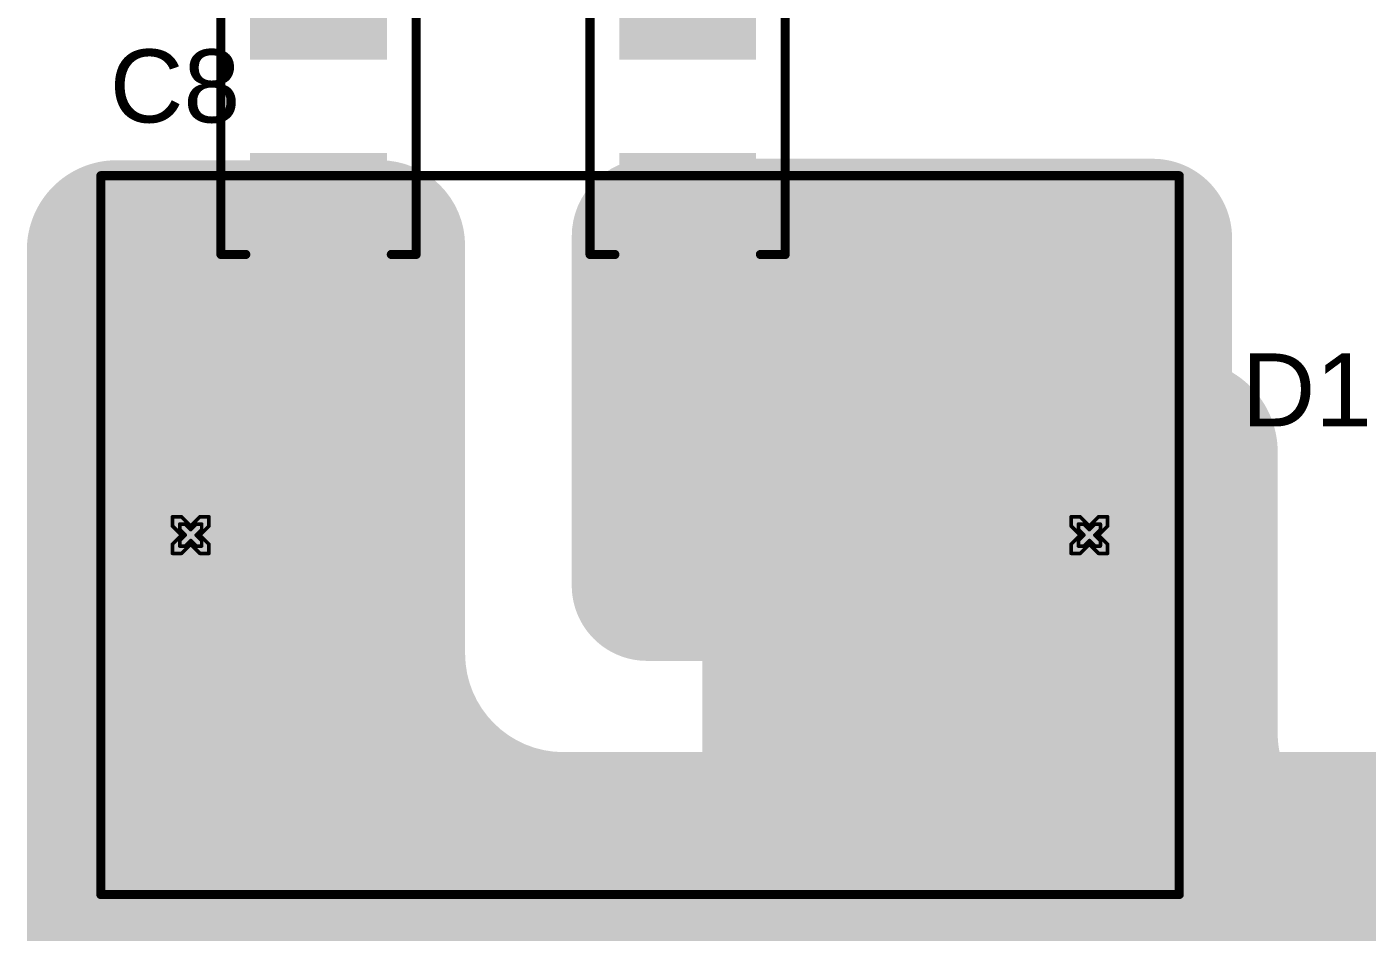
# Model space of a CAD drawing. Header units: inches. Extents: x -38 to 276, y -7 to 269.
# Drawn here: x 11.18 to 29.82, y 13.62 to 26.22 of the extents above; entities that cross this region are included whole.
import ezdxf

# ---------------------------------------------------------------- set-up
doc = ezdxf.new("R2010")
doc.units = ezdxf.units.IN
for name, color, linetype in [('Bottom Layer', 5, 'Continuous'), ('Bottom Overlay', 54, 'Continuous'), ('Bottom Paste', 16, 'Continuous'), ('Bottom Solder', 6, 'Continuous'), ('Drill Drawing', 1, 'Continuous'), ('Multi-Layer', 9, 'Continuous'), ('Pad Holes', 156, 'Continuous'), ('Top Layer', 1, 'Continuous'), ('Top Overlay', 2, 'Continuous'), ('Top Solder', 216, 'Continuous')]:
    doc.layers.add(name, color=color, linetype=linetype)
doc.styles.add('Arial', font='', dxfattribs={"height": 0.2})
doc.styles.get('Arial').set_extended_font_data('Arial')

# ---------------------------------------------------------------- blocks, each defined once
blk = doc.blocks.new('SMA_B_107')
at = {"layer": 'Bottom Layer'}
for points in [[(-3.24999858, 0.84999957), (-0.7499985, 0.84999957), (-0.7499985, -0.84999957), (-3.24999858, -0.84999957)], [(0.75000104, 0.84999957), (3.25000112, 0.84999957), (3.25000112, -0.84999957), (0.75000104, -0.84999957)]]:
    blk.add_hatch(color=5, dxfattribs=at).paths.add_polyline_path(points)
at = {"layer": 'Bottom Overlay'}
for points in [[(-4.444900939999999, -1.4219047), (-3.27790302, -1.4219047), (-3.27790302, 1.4216253), (-4.444900939999999, 1.4216253)], [(-3.29998832, 0.9240164399999998), (-2.59598668, 0.9240164399999998), (-2.59598668, 1.42190216), (-3.29998832, 1.42190216)], [(-3.29998832, -1.42187676), (-2.59598668, -1.42187676), (-2.59598668, -0.92399104), (-3.29998832, -0.92399104)]]:
    blk.add_hatch(color=54, dxfattribs=at).paths.add_polyline_path(points)
at = {"layer": 'Bottom Paste'}
for points in [[(-3.24999858, 0.84999957), (-0.7499985, 0.84999957), (-0.7499985, -0.84999957), (-3.24999858, -0.84999957)], [(0.75000104, 0.84999957), (3.25000112, 0.84999957), (3.25000112, -0.84999957), (0.75000104, -0.84999957)]]:
    blk.add_hatch(color=16, dxfattribs=at).paths.add_polyline_path(points)
at = {"layer": 'Bottom Solder'}
for points in [[(-3.35159858, 0.95159957), (-0.6483985, 0.95159957), (-0.6483985, -0.95159957), (-3.35159858, -0.95159957)], [(0.64840104, 0.95159957), (3.35160112, 0.95159957), (3.35160112, -0.95159957), (0.64840104, -0.95159957)]]:
    blk.add_hatch(color=6, dxfattribs=at).paths.add_polyline_path(points)
at = {"layer": 'Bottom Overlay'}
for points in [[(2.06121, 1.35770874, 0.127, 0.127, 0), (-2.65811, 1.35770874, 0.127, 0.127, 0)], [(2.06121, 1.01219, 0.127, 0.127, 0), (2.06121, 1.35770874, 0.127, 0.127, 0)], [(2.06121, -1.35770874, 0.127, 0.127, 0), (2.06121, -1.01219, 0.127, 0.127, 0)], [(2.06121, -1.35770874, 0.127, 0.127, 0), (-2.65811, -1.35770874, 0.127, 0.127, 0)]]:
    blk.add_lwpolyline(points, format="xyseb", dxfattribs=at)
for points in [[(-2.68986, 1.35770874, 0.0635, 0.0635, 1), (-2.62636, 1.35770874, 0.0635, 0.0635, 1)], [(2.02946, 1.35770874, 0.0635, 0.0635, 1), (2.09296, 1.35770874, 0.0635, 0.0635, 1)], [(2.02946, 1.35770874, 0.0635, 0.0635, 1), (2.09296, 1.35770874, 0.0635, 0.0635, 1)], [(2.02946, 1.01219, 0.0635, 0.0635, 1), (2.09296, 1.01219, 0.0635, 0.0635, 1)], [(2.02946, -1.01219, 0.0635, 0.0635, 1), (2.09296, -1.01219, 0.0635, 0.0635, 1)], [(-2.68986, -1.35770874, 0.0635, 0.0635, 1), (-2.62636, -1.35770874, 0.0635, 0.0635, 1)], [(2.02946, -1.35770874, 0.0635, 0.0635, 1), (2.09296, -1.35770874, 0.0635, 0.0635, 1)], [(2.02946, -1.35770874, 0.0635, 0.0635, 1), (2.09296, -1.35770874, 0.0635, 0.0635, 1)]]:
    blk.add_lwpolyline(points, format="xyseb", close=True, dxfattribs=at)
blk = doc.blocks.new('SMA_B_108')
at = {"layer": 'Bottom Layer'}
for points in [[(-3.24999858, 0.84999957), (-0.7499985, 0.84999957), (-0.7499985, -0.84999957), (-3.24999858, -0.84999957)], [(0.75000104, 0.84999957), (3.25000112, 0.84999957), (3.25000112, -0.84999957), (0.75000104, -0.84999957)]]:
    blk.add_hatch(color=5, dxfattribs=at).paths.add_polyline_path(points)
at = {"layer": 'Bottom Overlay'}
for points in [[(-4.4449873, -1.42196058), (-3.27798938, -1.42196058), (-3.27798938, 1.42156942), (-4.4449873, 1.42156942)], [(-3.29997308, 0.9240164399999998), (-2.59597144, 0.9240164399999998), (-2.59597144, 1.42190216), (-3.29997308, 1.42190216)], [(-3.29997308, -1.42187676), (-2.59597144, -1.42187676), (-2.59597144, -0.92399104), (-3.29997308, -0.92399104)]]:
    blk.add_hatch(color=54, dxfattribs=at).paths.add_polyline_path(points)
at = {"layer": 'Bottom Paste'}
for points in [[(-3.24999858, 0.84999957), (-0.7499985, 0.84999957), (-0.7499985, -0.84999957), (-3.24999858, -0.84999957)], [(0.75000104, 0.84999957), (3.25000112, 0.84999957), (3.25000112, -0.84999957), (0.75000104, -0.84999957)]]:
    blk.add_hatch(color=16, dxfattribs=at).paths.add_polyline_path(points)
at = {"layer": 'Bottom Solder'}
for points in [[(-3.35159858, 0.95159957), (-0.6483985, 0.95159957), (-0.6483985, -0.95159957), (-3.35159858, -0.95159957)], [(0.64840104, 0.95159957), (3.35160112, 0.95159957), (3.35160112, -0.95159957), (0.64840104, -0.95159957)]]:
    blk.add_hatch(color=6, dxfattribs=at).paths.add_polyline_path(points)
at = {"layer": 'Bottom Overlay'}
for points in [[(2.06121, 1.35770874, 0.127, 0.127, 0), (-2.65811, 1.35770874, 0.127, 0.127, 0)], [(2.06121, 1.01219, 0.127, 0.127, 0), (2.06121, 1.35770874, 0.127, 0.127, 0)], [(2.06121, -1.35770874, 0.127, 0.127, 0), (2.06121, -1.01219, 0.127, 0.127, 0)], [(2.06121, -1.35770874, 0.127, 0.127, 0), (-2.65811, -1.35770874, 0.127, 0.127, 0)]]:
    blk.add_lwpolyline(points, format="xyseb", dxfattribs=at)
for points in [[(-2.68986, 1.35770874, 0.0635, 0.0635, 1), (-2.62636, 1.35770874, 0.0635, 0.0635, 1)], [(2.02946, 1.35770874, 0.0635, 0.0635, 1), (2.09296, 1.35770874, 0.0635, 0.0635, 1)], [(2.02946, 1.35770874, 0.0635, 0.0635, 1), (2.09296, 1.35770874, 0.0635, 0.0635, 1)], [(2.02946, 1.01219, 0.0635, 0.0635, 1), (2.09296, 1.01219, 0.0635, 0.0635, 1)], [(2.02946, -1.01219, 0.0635, 0.0635, 1), (2.09296, -1.01219, 0.0635, 0.0635, 1)], [(-2.68986, -1.35770874, 0.0635, 0.0635, 1), (-2.62636, -1.35770874, 0.0635, 0.0635, 1)], [(2.02946, -1.35770874, 0.0635, 0.0635, 1), (2.09296, -1.35770874, 0.0635, 0.0635, 1)], [(2.02946, -1.35770874, 0.0635, 0.0635, 1), (2.09296, -1.35770874, 0.0635, 0.0635, 1)]]:
    blk.add_lwpolyline(points, format="xyseb", close=True, dxfattribs=at)
blk = doc.blocks.new('890324024005_154')
at = {"layer": 'Bottom Layer'}
blk.add_hatch(color=5, dxfattribs=at).paths.add_polyline_path([(-7.14999967, 0.8999994699999999), (-5.35000073, 0.8999994699999999), (-5.35000073, -0.8999994699999999), (-7.14999967, -0.8999994699999999)])
h = blk.add_hatch(color=5, dxfattribs=at)
edge = h.paths.add_edge_path()
edge.add_arc((6.2500002, 0), 0.8999982, 0, 360)
at = {"layer": 'Bottom Solder'}
blk.add_hatch(color=6, dxfattribs=at).paths.add_polyline_path([(-7.25159967, 1.00159947), (-5.24840073, 1.00159947), (-5.24840073, -1.00159947), (-7.25159967, -1.00159947)])
h = blk.add_hatch(color=6, dxfattribs=at)
edge = h.paths.add_edge_path()
edge.add_arc((6.2500002, 0), 1.0015982, 0, 360)
at = {"layer": 'Multi-Layer'}
blk.add_hatch(color=9, dxfattribs=at).paths.add_polyline_path([(-7.14999967, 0.8999994699999999), (-5.35000073, 0.8999994699999999), (-5.35000073, -0.8999994699999999), (-7.14999967, -0.8999994699999999)])
h = blk.add_hatch(color=9, dxfattribs=at)
edge = h.paths.add_edge_path()
edge.add_arc((6.2500002, 0), 0.8999982, 0, 360)
at = {"layer": 'Pad Holes'}
h = blk.add_hatch(color=7, dxfattribs=at)
edge = h.paths.add_edge_path()
edge.add_arc((-6.2500002, 0), 0.4599990799999999, 0, 360)
h = blk.add_hatch(color=7, dxfattribs=at)
edge = h.paths.add_edge_path()
edge.add_arc((6.2500002, 0), 0.4599990799999999, 0, 360)
at = {"layer": 'Top Layer'}
blk.add_hatch(color=1, dxfattribs=at).paths.add_polyline_path([(-7.14999967, 0.8999994699999999), (-5.35000073, 0.8999994699999999), (-5.35000073, -0.8999994699999999), (-7.14999967, -0.8999994699999999)])
h = blk.add_hatch(color=1, dxfattribs=at)
edge = h.paths.add_edge_path()
edge.add_arc((6.2500002, 0), 0.8999982, 0, 360)
at = {"layer": 'Top Solder'}
blk.add_hatch(color=216, dxfattribs=at).paths.add_polyline_path([(-7.25159967, 1.00159947), (-5.24840073, 1.00159947), (-5.24840073, -1.00159947), (-7.25159967, -1.00159947)])
h = blk.add_hatch(color=216, dxfattribs=at)
edge = h.paths.add_edge_path()
edge.add_arc((6.2500002, 0), 1.0015982, 0, 360)
at = {"layer": 'Top Overlay'}
for points in [[(7.50000024, 5.00000016, 0.127, 0.127, 0), (-7.50000024, 5.00000016, 0.127, 0.127, 0)], [(-7.50000024, 5.00000016, 0.127, 0.127, 0), (-7.50000024, -5.00000016, 0.127, 0.127, 0)], [(7.50000024, 5.00000016, 0.127, 0.127, 0), (7.50000024, -5.00000016, 0.127, 0.127, 0)], [(7.50000024, -5.00000016, 0.127, 0.127, 0), (-7.50000024, -5.00000016, 0.127, 0.127, 0)]]:
    blk.add_lwpolyline(points, format="xyseb", dxfattribs=at)
for points in [[(-7.531750239999999, 5.00000016, 0.0635, 0.0635, 1), (-7.46825024, 5.00000016, 0.0635, 0.0635, 1)], [(-7.531750239999999, 5.00000016, 0.0635, 0.0635, 1), (-7.46825024, 5.00000016, 0.0635, 0.0635, 1)], [(7.46825024, 5.00000016, 0.0635, 0.0635, 1), (7.531750239999999, 5.00000016, 0.0635, 0.0635, 1)], [(7.46825024, 5.00000016, 0.0635, 0.0635, 1), (7.531750239999999, 5.00000016, 0.0635, 0.0635, 1)], [(-7.531750239999999, -5.00000016, 0.0635, 0.0635, 1), (-7.46825024, -5.00000016, 0.0635, 0.0635, 1)], [(-7.531750239999999, -5.00000016, 0.0635, 0.0635, 1), (-7.46825024, -5.00000016, 0.0635, 0.0635, 1)], [(7.46825024, -5.00000016, 0.0635, 0.0635, 1), (7.531750239999999, -5.00000016, 0.0635, 0.0635, 1)], [(7.46825024, -5.00000016, 0.0635, 0.0635, 1), (7.531750239999999, -5.00000016, 0.0635, 0.0635, 1)]]:
    blk.add_lwpolyline(points, format="xyseb", close=True, dxfattribs=at)

msp = doc.modelspace()

# ---------------------------------------------------------------- hatches: boundary and pattern name
at = {"layer": 'Bottom Layer'}
h = msp.add_hatch(color=5, dxfattribs=at)
edge = h.paths.add_edge_path()
edge.add_arc((18.6431428, 17.5001428), 1.3711428, 180, 270, ccw=False)
edge.add_line((17.272, 17.5001428), (17.272, 23.17530798))
edge.add_arc((16.08324574844714, 23.17533214982825), 1.188754251798574, 359.9988350585091, 449.9970024809614)
edge.add_line((16.08330794, 24.3640864), (12.42607878, 24.36408132))
edge.add_arc((12.42602872426159, 23.11405005552467), 1.250031265477534, 89.99770567134517, 180.0025271630824)
edge.add_line((11.17599746, 23.11399492), (11.17599746, 7.868307860000002))
edge.add_arc((12.41071686103458, 7.868239280428507), 1.234719402939128, 179.9968176413199, 270.0036537940474)
edge.add_line((12.4107956, 6.63351988), (17.80950972, 6.63351988))
edge.add_arc((17.80969019380088, 8.000829683668329), 1.367309815578868, 269.9924374219978, 360.0067111943346)
edge.add_line((19.177, 8.000989839999999), (19.17699746, 10.75203082))
edge.add_arc((20.27072833604471, 10.75203156395528), 1.093730876044967, 89.99996102743461, 180.0000389725654, ccw=False)
edge.add_line((20.27072908, 11.84576244), (44.6117599, 11.84576244))
edge.add_arc((44.6117708040245, 13.24430347593684), 1.398541035979347, 269.9995532811924, 360.0001345423222)
edge.add_line((46.01031184, 13.24430676), (46.01029914, 23.07768054))
edge.add_arc((44.93936402133168, 23.07773642055155), 1.070935120126227, 359.9970103513257, 450.0020384479496)
edge.add_line((44.93932591999999, 24.14867154), (42.7019847, 24.14864106))
edge.add_arc((42.70190670425139, 23.0440400357486), 1.104601027005028, 89.99595435174342, 180.0040456482561)
edge.add_line((41.59730568, 23.04396204), (41.59727774, 17.14499238))
edge.add_arc((40.57865746553598, 17.14761980048193), 1.018623663031414, 269.84221420036397, 359.8522120808555, ccw=False)
edge.add_line((40.57585229999999, 16.129), (18.6431428, 16.129))
h = msp.add_hatch(color=5, dxfattribs=at)
edge = h.paths.add_edge_path()
edge.add_arc((26.83657796981349, 23.280580507386), 1.103419492624307, -0.0038086110379822458, 90.00024767568851, ccw=False)
edge.add_line((27.93999746, 23.28050716), (27.93999746, 18.54129642))
edge.add_arc((26.79751233236246, 18.54120826564515), 1.142485131038542, -90.00556728457991, 0.004420952488999319, ccw=False)
edge.add_line((26.79740132, 17.39872314), (22.39366108, 17.39899746))
edge.add_line((22.39366108, 17.39899746), (19.80284076, 17.39899746))
edge.add_arc((19.8028052, 18.4462039), 1.047206440603756, 179.9980544066187, 270.0019455933815, ccw=False)
edge.add_line((18.75559876, 18.44623946), (18.75559876, 23.30628054))
edge.add_arc((19.83331747604885, 23.30628128395962), 1.077718716049107, 90.00023052146662, 180.0000395518289, ccw=False)
edge.add_line((19.83331314, 24.384), (26.8365732, 24.384))
at = {"layer": 'Top Layer'}
h = msp.add_hatch(color=1, dxfattribs=at)
edge = h.paths.add_edge_path()
edge.add_arc((25.96105058113856, 10.31806383687071), 1.936063836929587, 270.0004468349748, 314.9995794273725)
edge.add_line((27.3300444, 8.94904992), (28.20999946, 9.82900498))
edge.add_arc((30.006086844258, 8.0328645600512), 2.540088640198331, 90.00080311123162, 134.9991540844813, ccw=False)
edge.add_line((30.00605124, 10.5729532), (30.40235474, 10.607675))
edge.add_line((30.40235474, 10.607675), (39.309675, 10.607675))
edge.add_arc((39.309675, 11.93799746), 1.33032246, 270, 360)
edge.add_line((40.63999746, 11.93799746), (40.63998984, 23.36800508))
edge.add_arc((39.60541122921486, 23.36808276884589), 1.034578613702056, 359.9956975304437, 450.0040211555832)
edge.add_line((39.60533862, 24.40266138), (37.22094918, 24.4026563))
edge.add_arc((37.22090420422932, 23.44505777564802), 0.9575985254081789, 89.9973089747188, 180.0028429931972)
edge.add_line((36.26330568, 23.44501026), (36.26330568, 16.52457706))
edge.add_arc((34.85178121604618, 16.52452446404618), 1.411524464933734, -90.00203184589208, 0.0021349443449025785, ccw=False)
edge.add_line((34.85173116, 15.113), (29.845, 15.11300254))
edge.add_arc((29.84497967997306, 16.38298221993496), 1.269979680097523, 179.9991978433181, 270.0009167483555, ccw=False)
edge.add_line((28.575, 16.383), (28.57499746, 20.30267212))
edge.add_arc((27.28769646818562, 20.30269900813508), 1.287300992095186, 359.998803250624, 450.0010837001475)
edge.add_line((27.28767212, 21.59), (21.84398222, 21.5899746))
edge.add_arc((21.84389660379985, 20.32007799684445), 1.26989660604166, 89.99613712887563, 180.0034044966375)
edge.add_line((20.574, 20.32000254), (20.574, 9.640077239999998))
edge.add_arc((21.832062, 9.640061999999999), 1.258062000092308, 179.9993059263536, 270.0006940736464)
edge.add_line((21.83207724, 8.382), (25.96106568, 8.382))

# ---------------------------------------------------------------- linework, layer by layer
at = {"layer": 'Drill Drawing'}
for points in [[(13.2013071, 19.27567138, 0.0508, 0.0508, 0), (13.2013071, 19.40267138, 0.0508, 0.0508, 0)], [(13.2013071, 19.40267138, 0.0508, 0.0508, 0), (13.3283071, 19.40267138, 0.0508, 0.0508, 0)], [(13.3283071, 19.40267138, 0.0508, 0.0508, 0), (13.4553071, 19.27567138, 0.0508, 0.0508, 0)], [(13.4553071, 19.27567138, 0.0508, 0.0508, 0), (13.5823071, 19.40267138, 0.0508, 0.0508, 0)], [(13.5823071, 19.40267138, 0.0508, 0.0508, 0), (13.7093071, 19.40267138, 0.0508, 0.0508, 0)], [(13.7093071, 19.27567138, 0.0508, 0.0508, 0), (13.7093071, 19.40267138, 0.0508, 0.0508, 0)], [(25.7013075, 19.27567138, 0.0508, 0.0508, 0), (25.7013075, 19.40267138, 0.0508, 0.0508, 0)], [(25.7013075, 19.40267138, 0.0508, 0.0508, 0), (25.8283075, 19.40267138, 0.0508, 0.0508, 0)], [(25.8283075, 19.40267138, 0.0508, 0.0508, 0), (25.9553075, 19.27567138, 0.0508, 0.0508, 0)], [(25.9553075, 19.27567138, 0.0508, 0.0508, 0), (26.0823075, 19.40267138, 0.0508, 0.0508, 0)], [(26.0823075, 19.40267138, 0.0508, 0.0508, 0), (26.2093075, 19.40267138, 0.0508, 0.0508, 0)], [(26.2093075, 19.27567138, 0.0508, 0.0508, 0), (26.2093075, 19.40267138, 0.0508, 0.0508, 0)], [(13.2013071, 19.27567138, 0.0508, 0.0508, 0), (13.3283071, 19.14867138, 0.0508, 0.0508, 0)], [(13.3029071, 19.22487138, 0.0508, 0.0508, 0), (13.3029071, 19.30107138, 0.0508, 0.0508, 0)], [(13.3029071, 19.30107138, 0.0508, 0.0508, 0), (13.3791071, 19.30107138, 0.0508, 0.0508, 0)], [(13.3029071, 19.22487138, 0.0508, 0.0508, 0), (13.3791071, 19.14867138, 0.0508, 0.0508, 0)], [(13.3791071, 19.30107138, 0.0508, 0.0508, 0), (13.4553071, 19.22487138, 0.0508, 0.0508, 0)], [(13.4553071, 19.22487138, 0.0508, 0.0508, 0), (13.5315071, 19.30107138, 0.0508, 0.0508, 0)], [(13.5315071, 19.30107138, 0.0508, 0.0508, 0), (13.6077071, 19.30107138, 0.0508, 0.0508, 0)], [(13.5315071, 19.14867138, 0.0508, 0.0508, 0), (13.6077071, 19.22487138, 0.0508, 0.0508, 0)], [(13.5823071, 19.14867138, 0.0508, 0.0508, 0), (13.7093071, 19.27567138, 0.0508, 0.0508, 0)], [(13.6077071, 19.22487138, 0.0508, 0.0508, 0), (13.6077071, 19.30107138, 0.0508, 0.0508, 0)], [(25.7013075, 19.27567138, 0.0508, 0.0508, 0), (25.8283075, 19.14867138, 0.0508, 0.0508, 0)], [(25.8029075, 19.22487138, 0.0508, 0.0508, 0), (25.8029075, 19.30107138, 0.0508, 0.0508, 0)], [(25.8029075, 19.30107138, 0.0508, 0.0508, 0), (25.8791075, 19.30107138, 0.0508, 0.0508, 0)], [(25.8029075, 19.22487138, 0.0508, 0.0508, 0), (25.8791075, 19.14867138, 0.0508, 0.0508, 0)], [(25.8791075, 19.30107138, 0.0508, 0.0508, 0), (25.9553075, 19.22487138, 0.0508, 0.0508, 0)], [(25.9553075, 19.22487138, 0.0508, 0.0508, 0), (26.0315075, 19.30107138, 0.0508, 0.0508, 0)], [(26.0315075, 19.30107138, 0.0508, 0.0508, 0), (26.1077075, 19.30107138, 0.0508, 0.0508, 0)], [(26.0315075, 19.14867138, 0.0508, 0.0508, 0), (26.1077075, 19.22487138, 0.0508, 0.0508, 0)], [(26.0823075, 19.14867138, 0.0508, 0.0508, 0), (26.2093075, 19.27567138, 0.0508, 0.0508, 0)], [(26.1077075, 19.22487138, 0.0508, 0.0508, 0), (26.1077075, 19.30107138, 0.0508, 0.0508, 0)], [(13.2013071, 19.02167138, 0.0508, 0.0508, 0), (13.3283071, 19.14867138, 0.0508, 0.0508, 0)], [(13.2013071, 18.89467138, 0.0508, 0.0508, 0), (13.2013071, 19.02167138, 0.0508, 0.0508, 0)], [(13.3029071, 19.07247138, 0.0508, 0.0508, 0), (13.3791071, 19.14867138, 0.0508, 0.0508, 0)], [(13.3029071, 18.99627138, 0.0508, 0.0508, 0), (13.3029071, 19.07247138, 0.0508, 0.0508, 0)], [(13.3029071, 18.99627138, 0.0508, 0.0508, 0), (13.3791071, 18.99627138, 0.0508, 0.0508, 0)], [(13.3283071, 18.89467138, 0.0508, 0.0508, 0), (13.4553071, 19.02167138, 0.0508, 0.0508, 0)], [(13.3791071, 18.99627138, 0.0508, 0.0508, 0), (13.4553071, 19.07247138, 0.0508, 0.0508, 0)], [(13.4553071, 19.07247138, 0.0508, 0.0508, 0), (13.5315071, 18.99627138, 0.0508, 0.0508, 0)], [(13.4553071, 19.02167138, 0.0508, 0.0508, 0), (13.5823071, 18.89467138, 0.0508, 0.0508, 0)], [(13.5315071, 19.14867138, 0.0508, 0.0508, 0), (13.6077071, 19.07247138, 0.0508, 0.0508, 0)], [(13.5315071, 18.99627138, 0.0508, 0.0508, 0), (13.6077071, 18.99627138, 0.0508, 0.0508, 0)], [(13.5823071, 19.14867138, 0.0508, 0.0508, 0), (13.7093071, 19.02167138, 0.0508, 0.0508, 0)], [(13.6077071, 18.99627138, 0.0508, 0.0508, 0), (13.6077071, 19.07247138, 0.0508, 0.0508, 0)], [(13.7093071, 18.89467138, 0.0508, 0.0508, 0), (13.7093071, 19.02167138, 0.0508, 0.0508, 0)], [(25.7013075, 19.02167138, 0.0508, 0.0508, 0), (25.8283075, 19.14867138, 0.0508, 0.0508, 0)], [(25.7013075, 18.89467138, 0.0508, 0.0508, 0), (25.7013075, 19.02167138, 0.0508, 0.0508, 0)], [(25.8029075, 19.07247138, 0.0508, 0.0508, 0), (25.8791075, 19.14867138, 0.0508, 0.0508, 0)], [(25.8029075, 18.99627138, 0.0508, 0.0508, 0), (25.8029075, 19.07247138, 0.0508, 0.0508, 0)], [(25.8029075, 18.99627138, 0.0508, 0.0508, 0), (25.8791075, 18.99627138, 0.0508, 0.0508, 0)], [(25.8283075, 18.89467138, 0.0508, 0.0508, 0), (25.9553075, 19.02167138, 0.0508, 0.0508, 0)], [(25.8791075, 18.99627138, 0.0508, 0.0508, 0), (25.9553075, 19.07247138, 0.0508, 0.0508, 0)], [(25.9553075, 19.07247138, 0.0508, 0.0508, 0), (26.0315075, 18.99627138, 0.0508, 0.0508, 0)], [(25.9553075, 19.02167138, 0.0508, 0.0508, 0), (26.0823075, 18.89467138, 0.0508, 0.0508, 0)], [(26.0315075, 19.14867138, 0.0508, 0.0508, 0), (26.1077075, 19.07247138, 0.0508, 0.0508, 0)], [(26.0315075, 18.99627138, 0.0508, 0.0508, 0), (26.1077075, 18.99627138, 0.0508, 0.0508, 0)], [(26.0823075, 19.14867138, 0.0508, 0.0508, 0), (26.2093075, 19.02167138, 0.0508, 0.0508, 0)], [(26.1077075, 18.99627138, 0.0508, 0.0508, 0), (26.1077075, 19.07247138, 0.0508, 0.0508, 0)], [(26.2093075, 18.89467138, 0.0508, 0.0508, 0), (26.2093075, 19.02167138, 0.0508, 0.0508, 0)], [(13.2013071, 18.89467138, 0.0508, 0.0508, 0), (13.3283071, 18.89467138, 0.0508, 0.0508, 0)], [(13.5823071, 18.89467138, 0.0508, 0.0508, 0), (13.7093071, 18.89467138, 0.0508, 0.0508, 0)], [(25.7013075, 18.89467138, 0.0508, 0.0508, 0), (25.8283075, 18.89467138, 0.0508, 0.0508, 0)], [(26.0823075, 18.89467138, 0.0508, 0.0508, 0), (26.2093075, 18.89467138, 0.0508, 0.0508, 0)]]:
    msp.add_lwpolyline(points, format="xyseb", dxfattribs=at)
for points in [[(13.1886071, 19.40267138, 0.0254, 0.0254, 1), (13.2140071, 19.40267138, 0.0254, 0.0254, 1)], [(13.1886071, 19.40267138, 0.0254, 0.0254, 1), (13.2140071, 19.40267138, 0.0254, 0.0254, 1)], [(13.3156071, 19.40267138, 0.0254, 0.0254, 1), (13.3410071, 19.40267138, 0.0254, 0.0254, 1)], [(13.3156071, 19.40267138, 0.0254, 0.0254, 1), (13.3410071, 19.40267138, 0.0254, 0.0254, 1)], [(13.5696071, 19.40267138, 0.0254, 0.0254, 1), (13.5950071, 19.40267138, 0.0254, 0.0254, 1)], [(13.5696071, 19.40267138, 0.0254, 0.0254, 1), (13.5950071, 19.40267138, 0.0254, 0.0254, 1)], [(13.6966071, 19.40267138, 0.0254, 0.0254, 1), (13.7220071, 19.40267138, 0.0254, 0.0254, 1)], [(13.6966071, 19.40267138, 0.0254, 0.0254, 1), (13.7220071, 19.40267138, 0.0254, 0.0254, 1)], [(25.6886075, 19.40267138, 0.0254, 0.0254, 1), (25.7140075, 19.40267138, 0.0254, 0.0254, 1)], [(25.6886075, 19.40267138, 0.0254, 0.0254, 1), (25.7140075, 19.40267138, 0.0254, 0.0254, 1)], [(25.8156075, 19.40267138, 0.0254, 0.0254, 1), (25.8410075, 19.40267138, 0.0254, 0.0254, 1)], [(25.8156075, 19.40267138, 0.0254, 0.0254, 1), (25.8410075, 19.40267138, 0.0254, 0.0254, 1)], [(26.0696075, 19.40267138, 0.0254, 0.0254, 1), (26.0950075, 19.40267138, 0.0254, 0.0254, 1)], [(26.0696075, 19.40267138, 0.0254, 0.0254, 1), (26.0950075, 19.40267138, 0.0254, 0.0254, 1)], [(26.1966075, 19.40267138, 0.0254, 0.0254, 1), (26.2220075, 19.40267138, 0.0254, 0.0254, 1)], [(26.1966075, 19.40267138, 0.0254, 0.0254, 1), (26.2220075, 19.40267138, 0.0254, 0.0254, 1)], [(13.1886071, 19.27567138, 0.0254, 0.0254, 1), (13.2140071, 19.27567138, 0.0254, 0.0254, 1)], [(13.1886071, 19.27567138, 0.0254, 0.0254, 1), (13.2140071, 19.27567138, 0.0254, 0.0254, 1)], [(13.2902071, 19.30107138, 0.0254, 0.0254, 1), (13.3156071, 19.30107138, 0.0254, 0.0254, 1)], [(13.2902071, 19.30107138, 0.0254, 0.0254, 1), (13.3156071, 19.30107138, 0.0254, 0.0254, 1)], [(13.2902071, 19.22487138, 0.0254, 0.0254, 1), (13.3156071, 19.22487138, 0.0254, 0.0254, 1)], [(13.2902071, 19.22487138, 0.0254, 0.0254, 1), (13.3156071, 19.22487138, 0.0254, 0.0254, 1)], [(13.3664071, 19.30107138, 0.0254, 0.0254, 1), (13.3918071, 19.30107138, 0.0254, 0.0254, 1)], [(13.3664071, 19.30107138, 0.0254, 0.0254, 1), (13.3918071, 19.30107138, 0.0254, 0.0254, 1)], [(13.4426071, 19.27567138, 0.0254, 0.0254, 1), (13.4680071, 19.27567138, 0.0254, 0.0254, 1)], [(13.4426071, 19.27567138, 0.0254, 0.0254, 1), (13.4680071, 19.27567138, 0.0254, 0.0254, 1)], [(13.4426071, 19.22487138, 0.0254, 0.0254, 1), (13.4680071, 19.22487138, 0.0254, 0.0254, 1)], [(13.4426071, 19.22487138, 0.0254, 0.0254, 1), (13.4680071, 19.22487138, 0.0254, 0.0254, 1)], [(13.5188071, 19.30107138, 0.0254, 0.0254, 1), (13.5442071, 19.30107138, 0.0254, 0.0254, 1)], [(13.5188071, 19.30107138, 0.0254, 0.0254, 1), (13.5442071, 19.30107138, 0.0254, 0.0254, 1)], [(13.5950071, 19.30107138, 0.0254, 0.0254, 1), (13.6204071, 19.30107138, 0.0254, 0.0254, 1)], [(13.5950071, 19.30107138, 0.0254, 0.0254, 1), (13.6204071, 19.30107138, 0.0254, 0.0254, 1)], [(13.5950071, 19.22487138, 0.0254, 0.0254, 1), (13.6204071, 19.22487138, 0.0254, 0.0254, 1)], [(13.5950071, 19.22487138, 0.0254, 0.0254, 1), (13.6204071, 19.22487138, 0.0254, 0.0254, 1)], [(13.6966071, 19.27567138, 0.0254, 0.0254, 1), (13.7220071, 19.27567138, 0.0254, 0.0254, 1)], [(13.6966071, 19.27567138, 0.0254, 0.0254, 1), (13.7220071, 19.27567138, 0.0254, 0.0254, 1)], [(25.6886075, 19.27567138, 0.0254, 0.0254, 1), (25.7140075, 19.27567138, 0.0254, 0.0254, 1)], [(25.6886075, 19.27567138, 0.0254, 0.0254, 1), (25.7140075, 19.27567138, 0.0254, 0.0254, 1)], [(25.7902075, 19.30107138, 0.0254, 0.0254, 1), (25.8156075, 19.30107138, 0.0254, 0.0254, 1)], [(25.7902075, 19.30107138, 0.0254, 0.0254, 1), (25.8156075, 19.30107138, 0.0254, 0.0254, 1)], [(25.7902075, 19.22487138, 0.0254, 0.0254, 1), (25.8156075, 19.22487138, 0.0254, 0.0254, 1)], [(25.7902075, 19.22487138, 0.0254, 0.0254, 1), (25.8156075, 19.22487138, 0.0254, 0.0254, 1)], [(25.8664075, 19.30107138, 0.0254, 0.0254, 1), (25.8918075, 19.30107138, 0.0254, 0.0254, 1)], [(25.8664075, 19.30107138, 0.0254, 0.0254, 1), (25.8918075, 19.30107138, 0.0254, 0.0254, 1)], [(25.9426075, 19.27567138, 0.0254, 0.0254, 1), (25.9680075, 19.27567138, 0.0254, 0.0254, 1)], [(25.9426075, 19.27567138, 0.0254, 0.0254, 1), (25.9680075, 19.27567138, 0.0254, 0.0254, 1)], [(25.9426075, 19.22487138, 0.0254, 0.0254, 1), (25.9680075, 19.22487138, 0.0254, 0.0254, 1)], [(25.9426075, 19.22487138, 0.0254, 0.0254, 1), (25.9680075, 19.22487138, 0.0254, 0.0254, 1)], [(26.0188075, 19.30107138, 0.0254, 0.0254, 1), (26.0442075, 19.30107138, 0.0254, 0.0254, 1)], [(26.0188075, 19.30107138, 0.0254, 0.0254, 1), (26.0442075, 19.30107138, 0.0254, 0.0254, 1)], [(26.0950075, 19.30107138, 0.0254, 0.0254, 1), (26.1204075, 19.30107138, 0.0254, 0.0254, 1)], [(26.0950075, 19.30107138, 0.0254, 0.0254, 1), (26.1204075, 19.30107138, 0.0254, 0.0254, 1)], [(26.0950075, 19.22487138, 0.0254, 0.0254, 1), (26.1204075, 19.22487138, 0.0254, 0.0254, 1)], [(26.0950075, 19.22487138, 0.0254, 0.0254, 1), (26.1204075, 19.22487138, 0.0254, 0.0254, 1)], [(26.1966075, 19.27567138, 0.0254, 0.0254, 1), (26.2220075, 19.27567138, 0.0254, 0.0254, 1)], [(26.1966075, 19.27567138, 0.0254, 0.0254, 1), (26.2220075, 19.27567138, 0.0254, 0.0254, 1)], [(13.1886071, 19.02167138, 0.0254, 0.0254, 1), (13.2140071, 19.02167138, 0.0254, 0.0254, 1)], [(13.1886071, 19.02167138, 0.0254, 0.0254, 1), (13.2140071, 19.02167138, 0.0254, 0.0254, 1)], [(13.2902071, 19.07247138, 0.0254, 0.0254, 1), (13.3156071, 19.07247138, 0.0254, 0.0254, 1)], [(13.2902071, 19.07247138, 0.0254, 0.0254, 1), (13.3156071, 19.07247138, 0.0254, 0.0254, 1)], [(13.2902071, 18.99627138, 0.0254, 0.0254, 1), (13.3156071, 18.99627138, 0.0254, 0.0254, 1)], [(13.2902071, 18.99627138, 0.0254, 0.0254, 1), (13.3156071, 18.99627138, 0.0254, 0.0254, 1)], [(13.3156071, 19.14867138, 0.0254, 0.0254, 1), (13.3410071, 19.14867138, 0.0254, 0.0254, 1)], [(13.3156071, 19.14867138, 0.0254, 0.0254, 1), (13.3410071, 19.14867138, 0.0254, 0.0254, 1)], [(13.3664071, 19.14867138, 0.0254, 0.0254, 1), (13.3918071, 19.14867138, 0.0254, 0.0254, 1)], [(13.3664071, 19.14867138, 0.0254, 0.0254, 1), (13.3918071, 19.14867138, 0.0254, 0.0254, 1)], [(13.3664071, 18.99627138, 0.0254, 0.0254, 1), (13.3918071, 18.99627138, 0.0254, 0.0254, 1)], [(13.3664071, 18.99627138, 0.0254, 0.0254, 1), (13.3918071, 18.99627138, 0.0254, 0.0254, 1)], [(13.4426071, 19.07247138, 0.0254, 0.0254, 1), (13.4680071, 19.07247138, 0.0254, 0.0254, 1)], [(13.4426071, 19.07247138, 0.0254, 0.0254, 1), (13.4680071, 19.07247138, 0.0254, 0.0254, 1)], [(13.4426071, 19.02167138, 0.0254, 0.0254, 1), (13.4680071, 19.02167138, 0.0254, 0.0254, 1)], [(13.4426071, 19.02167138, 0.0254, 0.0254, 1), (13.4680071, 19.02167138, 0.0254, 0.0254, 1)], [(13.5188071, 19.14867138, 0.0254, 0.0254, 1), (13.5442071, 19.14867138, 0.0254, 0.0254, 1)], [(13.5188071, 19.14867138, 0.0254, 0.0254, 1), (13.5442071, 19.14867138, 0.0254, 0.0254, 1)], [(13.5188071, 18.99627138, 0.0254, 0.0254, 1), (13.5442071, 18.99627138, 0.0254, 0.0254, 1)], [(13.5188071, 18.99627138, 0.0254, 0.0254, 1), (13.5442071, 18.99627138, 0.0254, 0.0254, 1)], [(13.5696071, 19.14867138, 0.0254, 0.0254, 1), (13.5950071, 19.14867138, 0.0254, 0.0254, 1)], [(13.5696071, 19.14867138, 0.0254, 0.0254, 1), (13.5950071, 19.14867138, 0.0254, 0.0254, 1)], [(13.5950071, 19.07247138, 0.0254, 0.0254, 1), (13.6204071, 19.07247138, 0.0254, 0.0254, 1)], [(13.5950071, 19.07247138, 0.0254, 0.0254, 1), (13.6204071, 19.07247138, 0.0254, 0.0254, 1)], [(13.5950071, 18.99627138, 0.0254, 0.0254, 1), (13.6204071, 18.99627138, 0.0254, 0.0254, 1)], [(13.5950071, 18.99627138, 0.0254, 0.0254, 1), (13.6204071, 18.99627138, 0.0254, 0.0254, 1)], [(13.6966071, 19.02167138, 0.0254, 0.0254, 1), (13.7220071, 19.02167138, 0.0254, 0.0254, 1)], [(13.6966071, 19.02167138, 0.0254, 0.0254, 1), (13.7220071, 19.02167138, 0.0254, 0.0254, 1)], [(25.6886075, 19.02167138, 0.0254, 0.0254, 1), (25.7140075, 19.02167138, 0.0254, 0.0254, 1)], [(25.6886075, 19.02167138, 0.0254, 0.0254, 1), (25.7140075, 19.02167138, 0.0254, 0.0254, 1)], [(25.7902075, 19.07247138, 0.0254, 0.0254, 1), (25.8156075, 19.07247138, 0.0254, 0.0254, 1)], [(25.7902075, 19.07247138, 0.0254, 0.0254, 1), (25.8156075, 19.07247138, 0.0254, 0.0254, 1)], [(25.7902075, 18.99627138, 0.0254, 0.0254, 1), (25.8156075, 18.99627138, 0.0254, 0.0254, 1)], [(25.7902075, 18.99627138, 0.0254, 0.0254, 1), (25.8156075, 18.99627138, 0.0254, 0.0254, 1)], [(25.8156075, 19.14867138, 0.0254, 0.0254, 1), (25.8410075, 19.14867138, 0.0254, 0.0254, 1)], [(25.8156075, 19.14867138, 0.0254, 0.0254, 1), (25.8410075, 19.14867138, 0.0254, 0.0254, 1)], [(25.8664075, 19.14867138, 0.0254, 0.0254, 1), (25.8918075, 19.14867138, 0.0254, 0.0254, 1)], [(25.8664075, 19.14867138, 0.0254, 0.0254, 1), (25.8918075, 19.14867138, 0.0254, 0.0254, 1)], [(25.8664075, 18.99627138, 0.0254, 0.0254, 1), (25.8918075, 18.99627138, 0.0254, 0.0254, 1)], [(25.8664075, 18.99627138, 0.0254, 0.0254, 1), (25.8918075, 18.99627138, 0.0254, 0.0254, 1)], [(25.9426075, 19.07247138, 0.0254, 0.0254, 1), (25.9680075, 19.07247138, 0.0254, 0.0254, 1)], [(25.9426075, 19.07247138, 0.0254, 0.0254, 1), (25.9680075, 19.07247138, 0.0254, 0.0254, 1)], [(25.9426075, 19.02167138, 0.0254, 0.0254, 1), (25.9680075, 19.02167138, 0.0254, 0.0254, 1)], [(25.9426075, 19.02167138, 0.0254, 0.0254, 1), (25.9680075, 19.02167138, 0.0254, 0.0254, 1)], [(26.0188075, 19.14867138, 0.0254, 0.0254, 1), (26.0442075, 19.14867138, 0.0254, 0.0254, 1)], [(26.0188075, 19.14867138, 0.0254, 0.0254, 1), (26.0442075, 19.14867138, 0.0254, 0.0254, 1)], [(26.0188075, 18.99627138, 0.0254, 0.0254, 1), (26.0442075, 18.99627138, 0.0254, 0.0254, 1)], [(26.0188075, 18.99627138, 0.0254, 0.0254, 1), (26.0442075, 18.99627138, 0.0254, 0.0254, 1)], [(26.0696075, 19.14867138, 0.0254, 0.0254, 1), (26.0950075, 19.14867138, 0.0254, 0.0254, 1)], [(26.0696075, 19.14867138, 0.0254, 0.0254, 1), (26.0950075, 19.14867138, 0.0254, 0.0254, 1)], [(26.0950075, 19.07247138, 0.0254, 0.0254, 1), (26.1204075, 19.07247138, 0.0254, 0.0254, 1)], [(26.0950075, 19.07247138, 0.0254, 0.0254, 1), (26.1204075, 19.07247138, 0.0254, 0.0254, 1)], [(26.0950075, 18.99627138, 0.0254, 0.0254, 1), (26.1204075, 18.99627138, 0.0254, 0.0254, 1)], [(26.0950075, 18.99627138, 0.0254, 0.0254, 1), (26.1204075, 18.99627138, 0.0254, 0.0254, 1)], [(26.1966075, 19.02167138, 0.0254, 0.0254, 1), (26.2220075, 19.02167138, 0.0254, 0.0254, 1)], [(26.1966075, 19.02167138, 0.0254, 0.0254, 1), (26.2220075, 19.02167138, 0.0254, 0.0254, 1)], [(13.1886071, 18.89467138, 0.0254, 0.0254, 1), (13.2140071, 18.89467138, 0.0254, 0.0254, 1)], [(13.1886071, 18.89467138, 0.0254, 0.0254, 1), (13.2140071, 18.89467138, 0.0254, 0.0254, 1)], [(13.3156071, 18.89467138, 0.0254, 0.0254, 1), (13.3410071, 18.89467138, 0.0254, 0.0254, 1)], [(13.3156071, 18.89467138, 0.0254, 0.0254, 1), (13.3410071, 18.89467138, 0.0254, 0.0254, 1)], [(13.5696071, 18.89467138, 0.0254, 0.0254, 1), (13.5950071, 18.89467138, 0.0254, 0.0254, 1)], [(13.5696071, 18.89467138, 0.0254, 0.0254, 1), (13.5950071, 18.89467138, 0.0254, 0.0254, 1)], [(13.6966071, 18.89467138, 0.0254, 0.0254, 1), (13.7220071, 18.89467138, 0.0254, 0.0254, 1)], [(13.6966071, 18.89467138, 0.0254, 0.0254, 1), (13.7220071, 18.89467138, 0.0254, 0.0254, 1)], [(25.6886075, 18.89467138, 0.0254, 0.0254, 1), (25.7140075, 18.89467138, 0.0254, 0.0254, 1)], [(25.6886075, 18.89467138, 0.0254, 0.0254, 1), (25.7140075, 18.89467138, 0.0254, 0.0254, 1)], [(25.8156075, 18.89467138, 0.0254, 0.0254, 1), (25.8410075, 18.89467138, 0.0254, 0.0254, 1)], [(25.8156075, 18.89467138, 0.0254, 0.0254, 1), (25.8410075, 18.89467138, 0.0254, 0.0254, 1)], [(26.0696075, 18.89467138, 0.0254, 0.0254, 1), (26.0950075, 18.89467138, 0.0254, 0.0254, 1)], [(26.0696075, 18.89467138, 0.0254, 0.0254, 1), (26.0950075, 18.89467138, 0.0254, 0.0254, 1)], [(26.1966075, 18.89467138, 0.0254, 0.0254, 1), (26.2220075, 18.89467138, 0.0254, 0.0254, 1)], [(26.1966075, 18.89467138, 0.0254, 0.0254, 1), (26.2220075, 18.89467138, 0.0254, 0.0254, 1)]]:
    msp.add_lwpolyline(points, format="xyseb", close=True, dxfattribs=at)

# ---------------------------------------------------------------- block references
for name, p, rotation in [('SMA_B_107', (15.2333071, 25.11408744), 270), ('SMA_B_108', (20.3673075, 25.11400108), 270), ('890324024005_154', (19.7053073, 19.14867138), 180)]:
    msp.add_blockref(name, p, dxfattribs=dict(rotation=rotation))

# ---------------------------------------------------------------- texts
at = {"layer": 'Top Overlay', "style": 'Arial'}
for s, p in [('C8', (12.3299093, 24.88907138)), ('D1', (28.07353034, 20.66048192))]:
    msp.add_text(s, height=1.016, dxfattribs=at).set_placement(p)

doc.saveas('drawing.dxf')
